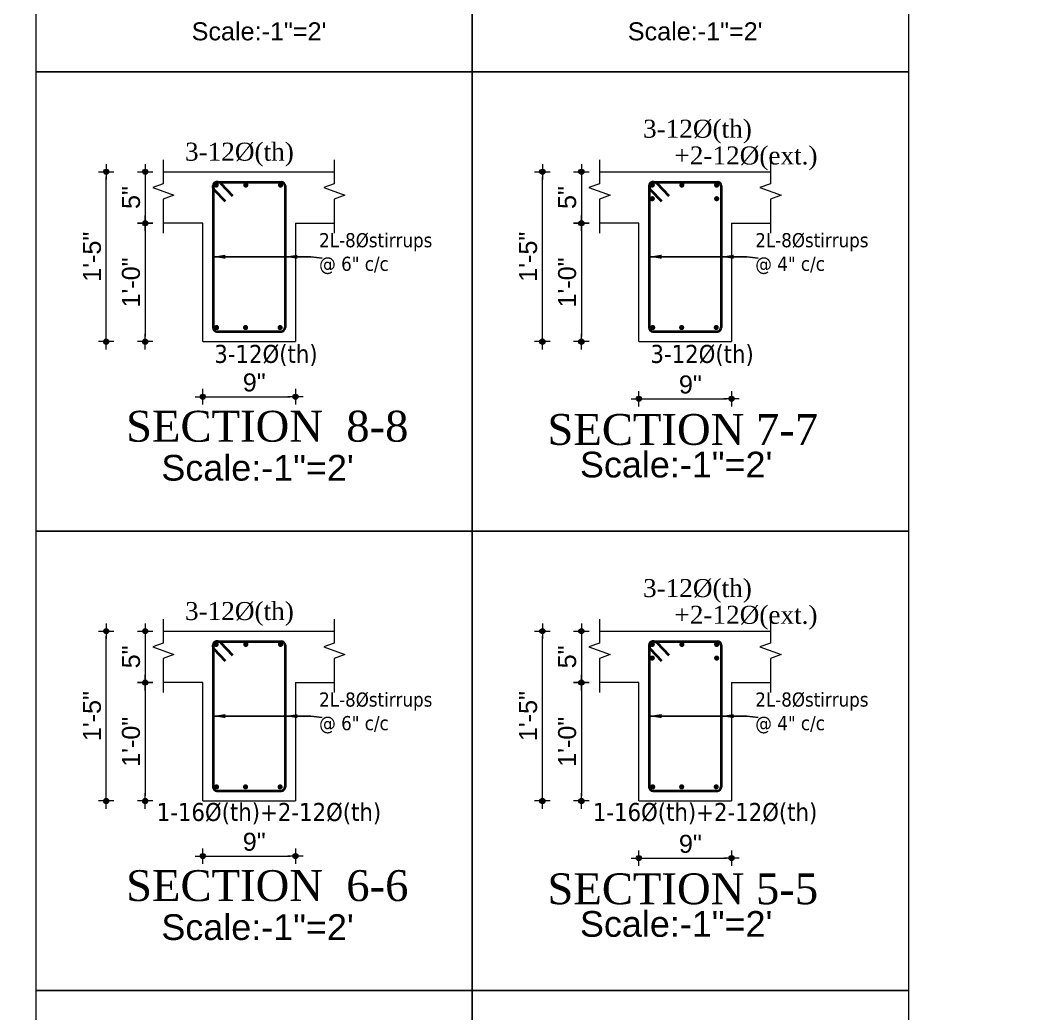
# Model space of a CAD drawing. Header units: inches. Extents: x 130993 to 274375, y -5108 to 103559.
# Drawn here: x 140794.1 to 141185, y 50716.5 to 51102.6 of the extents above; entities that cross this region are included whole.
import ezdxf

# ---------------------------------------------------------------- set-up
doc = ezdxf.new("R2010")
doc.units = ezdxf.units.IN
doc.header["$MEASUREMENT"] = 0
doc.header["$PDMODE"] = 2
doc.header["$PDSIZE"] = -3
for name, color, linetype, lineweight in [('DIM', 5, 'Continuous', 9), ('DIMENSION', 142, 'Continuous', 20), ('HATCH', 9, 'Continuous', 9), ('REN', 7, 'Continuous', 35), ('ROD', 10, 'Continuous', 13), ('TEXT', 181, 'Continuous', 13), ('TRENCH', 7, 'Continuous', 20)]:
    doc.layers.add(name, color=color, linetype=linetype, lineweight=lineweight)
doc.styles.add('DIM', font='dutch.ttf')
doc.styles.add('ramon', font='arial.ttf', dxfattribs={"height": 7})
doc.styles.add('romans', font='romans.shx')
doc.styles.get("Standard").update_dxf_attribs({"font": 'txt.shx', "height": 6})
doc.styles.add('TAHOMA', font='tahoma.ttf', dxfattribs={"height": 9})
doc.dimstyles.new('1-4', dxfattribs={"dimscale": 0, "dimtxt": 8, "dimasz": 4, "dimexe": 3, "dimexo": 3, "dimgap": 2, "dimtad": 1, "dimdec": 0, "dimlfac": 0.5, "dimzin": 3, "dimdsep": 46, "dimlunit": 4, "dimtxsty": 'TAHOMA', "dimblk1": 'ARCHTICK', "dimblk2": 'ARCHTICK', "dimsah": 1, "dimcen": 0, "dimdle": 2, "dimclrd": 6, "dimclre": 6, "dimclrt": 7, "dimadec": 0, "dimazin": 0, "dimtfac": 0.333333, "dimtdec": 0, "dimtmove": 1, "dimatfit": 2, "dimfxl": 1, "dimtolj": 1, "dimtzin": 0, "dimlwd": -1, "dimlwe": -1, "dimarcsym": 0})
doc.dimstyles.new('ARROW1', dxfattribs={"dimscale": 96, "dimtxt": 15, "dimasz": 0.05, "dimexe": 0.078125, "dimexo": 0.09375, "dimgap": 0.03125, "dimtad": 1, "dimdec": 0, "dimzin": 3, "dimdsep": 46, "dimlunit": 4, "dimtxsty": 'TAHOMA', "dimcen": 0.09375, "dimclrt": 7, "dimadec": 0, "dimazin": 0, "dimtfac": 1, "dimtdec": 0, "dimtmove": 0, "dimatfit": 3, "dimfxl": 1, "dimfrac": 2, "dimtolj": 1, "dimtzin": 0, "dimarcsym": 0})
doc.dimstyles.new('s2', dxfattribs={"dimtxt": 6, "dimasz": 2, "dimexe": 6, "dimexo": 18, "dimgap": 1.9375, "dimtad": 1, "dimdec": 0, "dimlfac": 0.25, "dimzin": 3, "dimdsep": 46, "dimlunit": 4, "dimtxsty": 'ramon', "dimblk": 'dot 2', "dimcen": 0.09375, "dimse1": 1, "dimse2": 1, "dimclrd": 1, "dimclre": 1, "dimclrt": 256, "dimadec": 0, "dimazin": 0, "dimtfac": 0.75, "dimtdec": 0, "dimtix": 1, "dimtmove": 1, "dimatfit": 3, "dimldrblk": 'DOT', "dimfxl": 1, "dimtolj": 1, "dimtzin": 0, "dimlwd": 9, "dimlwe": 9, "dimarcsym": 0})

# ---------------------------------------------------------------- blocks, each defined once
blk = doc.blocks.new('dot1')
at = {"layer": 'HATCH'}
h = blk.add_hatch(color=256, dxfattribs=at)
edge = h.paths.add_edge_path()
edge.add_arc((0, 0), 1, 0, 360)
for p, q in [((3, 0), (-3, 0)), ((0, 3), (0, -3))]:
    blk.add_line(p, q, dxfattribs=at)
blk.add_circle((0, 0), 1, dxfattribs=at)
blk = doc.blocks.new('dot 2')
at = {"layer": 'HATCH', "xscale": 0.5, "yscale": 0.5, "zscale": 0.5}
blk.add_blockref('dot1', (0, 0), dxfattribs=at)
blk = doc.blocks.new('*D1470')
at = {"layer": 'Defpoints', "color": 0, "ltscale": 50}
for p in [(141034.63, 50796), (141070.63, 50796), (141070.63, 50776.99)]:
    blk.add_point(p, dxfattribs=at)
at = {"layer": 'DIMENSION', "color": 1, "lineweight": 9, "ltscale": 50}
blk.add_line((141036.63, 50776.99), (141068.63, 50776.99), dxfattribs=at)
at = {"layer": 'DIMENSION', "color": 1, "lineweight": 9, "ltscale": 50, "xscale": 2, "yscale": 2, "zscale": 2, "rotation": 180}
blk.add_blockref('dot 2', (141034.63, 50776.99), dxfattribs=at)
at = {"layer": 'DIMENSION', "color": 1, "lineweight": 9, "ltscale": 50, "xscale": 2, "yscale": 2, "zscale": 2}
blk.add_blockref('dot 2', (141070.63, 50776.99), dxfattribs=at)
at = {"layer": 'DIMENSION', "ltscale": 50, "insert": (141054.63, 50782.51), "char_height": 7, "attachment_point": 5, "style": 'ramon'}
blk.add_mtext('\\A1;9"', dxfattribs=at)
blk = doc.blocks.new('_Dot')
at = {"color": 0, "linetype": 'ByBlock', "lineweight": -2}
blk.add_line((-0.5, 0), (-1, 0), dxfattribs=at)
at = {"color": 0, "linetype": 'ByBlock', "const_width": 0.5}
blk.add_lwpolyline([(-0.25, 0, 1), (0.25, 0, 1)], format="xyb", close=True, dxfattribs=at)
blk = doc.blocks.new('*D1471')
at = {"layer": 'Defpoints', "color": 0, "ltscale": 50}
for p in [(141020.56, 50845.2), (141012.27, 50799.2), (141034.63, 50799.2)]:
    blk.add_point(p, dxfattribs=at)
at = {"layer": 'DIMENSION', "color": 1, "lineweight": 9, "ltscale": 50}
blk.add_line((141012.27, 50843.2), (141012.27, 50801.2), dxfattribs=at)
at = {"layer": 'DIMENSION', "color": 1, "lineweight": 9, "ltscale": 50, "xscale": 2, "yscale": 2, "zscale": 2}
for p, rotation in [((141012.27, 50845.2), 90), ((141012.27, 50799.2), 270)]:
    blk.add_blockref('dot 2', p, dxfattribs=dict(at, rotation=rotation))
at = {"layer": 'DIMENSION', "ltscale": 50, "insert": (141006.76, 50822.2), "char_height": 7, "attachment_point": 5, "rotation": 90, "style": 'ramon'}
blk.add_mtext('\\A1;1\'-0"', dxfattribs=at)
blk = doc.blocks.new('*D1472')
at = {"layer": 'Defpoints', "color": 0, "ltscale": 50}
for p in [(141020.56, 50865.2), (141012.27, 50845.2), (141020.56, 50845.2)]:
    blk.add_point(p, dxfattribs=at)
at = {"layer": 'DIMENSION', "color": 1, "lineweight": 9, "ltscale": 50}
blk.add_line((141012.27, 50863.2), (141012.27, 50847.2), dxfattribs=at)
at = {"layer": 'DIMENSION', "color": 1, "lineweight": 9, "ltscale": 50, "xscale": 2, "yscale": 2, "zscale": 2}
for p, rotation in [((141012.27, 50865.2), 90), ((141012.27, 50845.2), 270)]:
    blk.add_blockref('dot 2', p, dxfattribs=dict(at, rotation=rotation))
at = {"layer": 'DIMENSION', "ltscale": 50, "insert": (141006.77, 50855.2), "char_height": 7, "attachment_point": 5, "rotation": 90, "style": 'ramon'}
blk.add_mtext('\\A1;5"', dxfattribs=at)
blk = doc.blocks.new('*D1473')
at = {"layer": 'Defpoints', "color": 0, "ltscale": 50}
for p in [(140997.11, 50865.2), (141034.63, 50865.2), (141034.63, 50799.2)]:
    blk.add_point(p, dxfattribs=at)
at = {"layer": 'DIMENSION', "color": 1, "lineweight": 9, "ltscale": 50}
blk.add_line((140997.11, 50801.2), (140997.11, 50863.2), dxfattribs=at)
at = {"layer": 'DIMENSION', "color": 1, "lineweight": 9, "ltscale": 50, "xscale": 2, "yscale": 2, "zscale": 2}
for p, rotation in [((140997.11, 50865.2), 90), ((140997.11, 50799.2), 270)]:
    blk.add_blockref('dot 2', p, dxfattribs=dict(at, rotation=rotation))
at = {"layer": 'DIMENSION', "ltscale": 50, "insert": (140991.59, 50832.2), "char_height": 7, "attachment_point": 5, "rotation": 90, "style": 'ramon'}
blk.add_mtext('\\A1;1\'-5"', dxfattribs=at)
blk = doc.blocks.new('*D1474')
at = {"layer": 'Defpoints', "color": 0, "ltscale": 50}
for p in [(140865.13, 50796.81), (140901.13, 50796.81), (140901.13, 50777.8)]:
    blk.add_point(p, dxfattribs=at)
at = {"layer": 'DIMENSION', "color": 1, "lineweight": 9, "ltscale": 50}
blk.add_line((140867.13, 50777.8), (140899.13, 50777.8), dxfattribs=at)
at = {"layer": 'DIMENSION', "color": 1, "lineweight": 9, "ltscale": 50, "xscale": 2, "yscale": 2, "zscale": 2, "rotation": 180}
blk.add_blockref('dot 2', (140865.13, 50777.8), dxfattribs=at)
at = {"layer": 'DIMENSION', "color": 1, "lineweight": 9, "ltscale": 50, "xscale": 2, "yscale": 2, "zscale": 2}
blk.add_blockref('dot 2', (140901.13, 50777.8), dxfattribs=at)
at = {"layer": 'DIMENSION', "ltscale": 50, "insert": (140885.13, 50783.31), "char_height": 7, "attachment_point": 5, "style": 'ramon'}
blk.add_mtext('\\A1;9"', dxfattribs=at)
blk = doc.blocks.new('*D1475')
at = {"layer": 'Defpoints', "color": 0, "ltscale": 50}
for p in [(140851.06, 50845.2), (140842.77, 50799.2), (140865.13, 50799.2)]:
    blk.add_point(p, dxfattribs=at)
at = {"layer": 'DIMENSION', "color": 1, "lineweight": 9, "ltscale": 50}
blk.add_line((140842.77, 50843.2), (140842.77, 50801.2), dxfattribs=at)
at = {"layer": 'DIMENSION', "color": 1, "lineweight": 9, "ltscale": 50, "xscale": 2, "yscale": 2, "zscale": 2}
for p, rotation in [((140842.77, 50845.2), 90), ((140842.77, 50799.2), 270)]:
    blk.add_blockref('dot 2', p, dxfattribs=dict(at, rotation=rotation))
at = {"layer": 'DIMENSION', "ltscale": 50, "insert": (140837.26, 50822.2), "char_height": 7, "attachment_point": 5, "rotation": 90, "style": 'ramon'}
blk.add_mtext('\\A1;1\'-0"', dxfattribs=at)
blk = doc.blocks.new('*D1476')
at = {"layer": 'Defpoints', "color": 0, "ltscale": 50}
for p in [(140851.06, 50865.2), (140842.77, 50845.2), (140851.06, 50845.2)]:
    blk.add_point(p, dxfattribs=at)
at = {"layer": 'DIMENSION', "color": 1, "lineweight": 9, "ltscale": 50}
blk.add_line((140842.77, 50863.2), (140842.77, 50847.2), dxfattribs=at)
at = {"layer": 'DIMENSION', "color": 1, "lineweight": 9, "ltscale": 50, "xscale": 2, "yscale": 2, "zscale": 2}
for p, rotation in [((140842.77, 50865.2), 90), ((140842.77, 50845.2), 270)]:
    blk.add_blockref('dot 2', p, dxfattribs=dict(at, rotation=rotation))
at = {"layer": 'DIMENSION', "ltscale": 50, "insert": (140837.27, 50855.2), "char_height": 7, "attachment_point": 5, "rotation": 90, "style": 'ramon'}
blk.add_mtext('\\A1;5"', dxfattribs=at)
blk = doc.blocks.new('*D1477')
at = {"layer": 'Defpoints', "color": 0, "ltscale": 50}
for p in [(140827.61, 50865.2), (140865.13, 50865.2), (140865.13, 50799.2)]:
    blk.add_point(p, dxfattribs=at)
at = {"layer": 'DIMENSION', "color": 1, "lineweight": 9, "ltscale": 50}
blk.add_line((140827.61, 50801.2), (140827.61, 50863.2), dxfattribs=at)
at = {"layer": 'DIMENSION', "color": 1, "lineweight": 9, "ltscale": 50, "xscale": 2, "yscale": 2, "zscale": 2}
for p, rotation in [((140827.61, 50865.2), 90), ((140827.61, 50799.2), 270)]:
    blk.add_blockref('dot 2', p, dxfattribs=dict(at, rotation=rotation))
at = {"layer": 'DIMENSION', "ltscale": 50, "insert": (140822.09, 50832.2), "char_height": 7, "attachment_point": 5, "rotation": 90, "style": 'ramon'}
blk.add_mtext('\\A1;1\'-5"', dxfattribs=at)
blk = doc.blocks.new('*D1482')
at = {"layer": 'Defpoints', "color": 0, "ltscale": 50}
for p in [(141034.63, 50974.5), (141070.63, 50974.5), (141070.63, 50955.49)]:
    blk.add_point(p, dxfattribs=at)
at = {"layer": 'DIMENSION', "color": 1, "lineweight": 9, "ltscale": 50}
blk.add_line((141036.63, 50955.49), (141068.63, 50955.49), dxfattribs=at)
at = {"layer": 'DIMENSION', "color": 1, "lineweight": 9, "ltscale": 50, "xscale": 2, "yscale": 2, "zscale": 2, "rotation": 180}
blk.add_blockref('dot 2', (141034.63, 50955.49), dxfattribs=at)
at = {"layer": 'DIMENSION', "color": 1, "lineweight": 9, "ltscale": 50, "xscale": 2, "yscale": 2, "zscale": 2}
blk.add_blockref('dot 2', (141070.63, 50955.49), dxfattribs=at)
at = {"layer": 'DIMENSION', "ltscale": 50, "insert": (141054.63, 50961.01), "char_height": 7, "attachment_point": 5, "style": 'ramon'}
blk.add_mtext('\\A1;9"', dxfattribs=at)
blk = doc.blocks.new('*D1483')
at = {"layer": 'Defpoints', "color": 0, "ltscale": 50}
for p in [(141020.56, 51023.7), (141012.27, 50977.7), (141034.63, 50977.7)]:
    blk.add_point(p, dxfattribs=at)
at = {"layer": 'DIMENSION', "color": 1, "lineweight": 9, "ltscale": 50}
blk.add_line((141012.27, 51021.7), (141012.27, 50979.7), dxfattribs=at)
at = {"layer": 'DIMENSION', "color": 1, "lineweight": 9, "ltscale": 50, "xscale": 2, "yscale": 2, "zscale": 2}
for p, rotation in [((141012.27, 51023.7), 90), ((141012.27, 50977.7), 270)]:
    blk.add_blockref('dot 2', p, dxfattribs=dict(at, rotation=rotation))
at = {"layer": 'DIMENSION', "ltscale": 50, "insert": (141006.76, 51000.7), "char_height": 7, "attachment_point": 5, "rotation": 90, "style": 'ramon'}
blk.add_mtext('\\A1;1\'-0"', dxfattribs=at)
blk = doc.blocks.new('*D1484')
at = {"layer": 'Defpoints', "color": 0, "ltscale": 50}
for p in [(141020.56, 51043.7), (141012.27, 51023.7), (141020.56, 51023.7)]:
    blk.add_point(p, dxfattribs=at)
at = {"layer": 'DIMENSION', "color": 1, "lineweight": 9, "ltscale": 50}
blk.add_line((141012.27, 51041.7), (141012.27, 51025.7), dxfattribs=at)
at = {"layer": 'DIMENSION', "color": 1, "lineweight": 9, "ltscale": 50, "xscale": 2, "yscale": 2, "zscale": 2}
for p, rotation in [((141012.27, 51043.7), 90), ((141012.27, 51023.7), 270)]:
    blk.add_blockref('dot 2', p, dxfattribs=dict(at, rotation=rotation))
at = {"layer": 'DIMENSION', "ltscale": 50, "insert": (141006.77, 51033.7), "char_height": 7, "attachment_point": 5, "rotation": 90, "style": 'ramon'}
blk.add_mtext('\\A1;5"', dxfattribs=at)
blk = doc.blocks.new('*D1485')
at = {"layer": 'Defpoints', "color": 0, "ltscale": 50}
for p in [(140997.11, 51043.7), (141034.63, 51043.7), (141034.63, 50977.7)]:
    blk.add_point(p, dxfattribs=at)
at = {"layer": 'DIMENSION', "color": 1, "lineweight": 9, "ltscale": 50}
blk.add_line((140997.11, 50979.7), (140997.11, 51041.7), dxfattribs=at)
at = {"layer": 'DIMENSION', "color": 1, "lineweight": 9, "ltscale": 50, "xscale": 2, "yscale": 2, "zscale": 2}
for p, rotation in [((140997.11, 51043.7), 90), ((140997.11, 50977.7), 270)]:
    blk.add_blockref('dot 2', p, dxfattribs=dict(at, rotation=rotation))
at = {"layer": 'DIMENSION', "ltscale": 50, "insert": (140991.59, 51010.7), "char_height": 7, "attachment_point": 5, "rotation": 90, "style": 'ramon'}
blk.add_mtext('\\A1;1\'-5"', dxfattribs=at)
blk = doc.blocks.new('*D1486')
at = {"layer": 'Defpoints', "color": 0, "ltscale": 50}
for p in [(140865.13, 50975.31), (140901.13, 50975.31), (140901.13, 50956.3)]:
    blk.add_point(p, dxfattribs=at)
at = {"layer": 'DIMENSION', "color": 1, "lineweight": 9, "ltscale": 50}
blk.add_line((140867.13, 50956.3), (140899.13, 50956.3), dxfattribs=at)
at = {"layer": 'DIMENSION', "color": 1, "lineweight": 9, "ltscale": 50, "xscale": 2, "yscale": 2, "zscale": 2, "rotation": 180}
blk.add_blockref('dot 2', (140865.13, 50956.3), dxfattribs=at)
at = {"layer": 'DIMENSION', "color": 1, "lineweight": 9, "ltscale": 50, "xscale": 2, "yscale": 2, "zscale": 2}
blk.add_blockref('dot 2', (140901.13, 50956.3), dxfattribs=at)
at = {"layer": 'DIMENSION', "ltscale": 50, "insert": (140885.13, 50961.81), "char_height": 7, "attachment_point": 5, "style": 'ramon'}
blk.add_mtext('\\A1;9"', dxfattribs=at)
blk = doc.blocks.new('*D1487')
at = {"layer": 'Defpoints', "color": 0, "ltscale": 50}
for p in [(140851.06, 51023.7), (140842.77, 50977.7), (140865.13, 50977.7)]:
    blk.add_point(p, dxfattribs=at)
at = {"layer": 'DIMENSION', "color": 1, "lineweight": 9, "ltscale": 50}
blk.add_line((140842.77, 51021.7), (140842.77, 50979.7), dxfattribs=at)
at = {"layer": 'DIMENSION', "color": 1, "lineweight": 9, "ltscale": 50, "xscale": 2, "yscale": 2, "zscale": 2}
for p, rotation in [((140842.77, 51023.7), 90), ((140842.77, 50977.7), 270)]:
    blk.add_blockref('dot 2', p, dxfattribs=dict(at, rotation=rotation))
at = {"layer": 'DIMENSION', "ltscale": 50, "insert": (140837.26, 51000.7), "char_height": 7, "attachment_point": 5, "rotation": 90, "style": 'ramon'}
blk.add_mtext('\\A1;1\'-0"', dxfattribs=at)
blk = doc.blocks.new('*D1488')
at = {"layer": 'Defpoints', "color": 0, "ltscale": 50}
for p in [(140851.06, 51043.7), (140842.77, 51023.7), (140851.06, 51023.7)]:
    blk.add_point(p, dxfattribs=at)
at = {"layer": 'DIMENSION', "color": 1, "lineweight": 9, "ltscale": 50}
blk.add_line((140842.77, 51041.7), (140842.77, 51025.7), dxfattribs=at)
at = {"layer": 'DIMENSION', "color": 1, "lineweight": 9, "ltscale": 50, "xscale": 2, "yscale": 2, "zscale": 2}
for p, rotation in [((140842.77, 51043.7), 90), ((140842.77, 51023.7), 270)]:
    blk.add_blockref('dot 2', p, dxfattribs=dict(at, rotation=rotation))
at = {"layer": 'DIMENSION', "ltscale": 50, "insert": (140837.27, 51033.7), "char_height": 7, "attachment_point": 5, "rotation": 90, "style": 'ramon'}
blk.add_mtext('\\A1;5"', dxfattribs=at)
blk = doc.blocks.new('*D1489')
at = {"layer": 'Defpoints', "color": 0, "ltscale": 50}
for p in [(140827.61, 51043.7), (140865.13, 51043.7), (140865.13, 50977.7)]:
    blk.add_point(p, dxfattribs=at)
at = {"layer": 'DIMENSION', "color": 1, "lineweight": 9, "ltscale": 50}
blk.add_line((140827.61, 50979.7), (140827.61, 51041.7), dxfattribs=at)
at = {"layer": 'DIMENSION', "color": 1, "lineweight": 9, "ltscale": 50, "xscale": 2, "yscale": 2, "zscale": 2}
for p, rotation in [((140827.61, 51043.7), 90), ((140827.61, 50977.7), 270)]:
    blk.add_blockref('dot 2', p, dxfattribs=dict(at, rotation=rotation))
at = {"layer": 'DIMENSION', "ltscale": 50, "insert": (140822.09, 51010.7), "char_height": 7, "attachment_point": 5, "rotation": 90, "style": 'ramon'}
blk.add_mtext('\\A1;1\'-5"', dxfattribs=at)
blk = doc.blocks.new('_ArchTick')
at = {"color": 0, "linetype": 'ByBlock', "const_width": 0.15}
blk.add_lwpolyline([(-0.5, -0.5), (0.5, 0.5)], dxfattribs=at)
blk = doc.blocks.new('*D2881')
at = {"layer": 'Defpoints', "color": 0, "ltscale": 50}
for p in [(136306.35, 50828.37), (136294.78, 50750.37), (136306.35, 50750.37)]:
    blk.add_point(p, dxfattribs=at)
at = {"layer": 'Defpoints', "color": 0}
for p in [(146842.44, 49743.66), (146860.44, 49743.66), (146860.44, 49727.55)]:
    blk.add_point(p, dxfattribs=at)
at = {"layer": 'DIM', "color": 6}
for p, q in [((146842.44, 49740.66), (146842.44, 49724.55)), ((146860.44, 49740.66), (146860.44, 49724.55)), ((146840.44, 49727.55), (146862.44, 49727.55))]:
    blk.add_line(p, q, dxfattribs=at)
at = {"layer": 'DIMENSION', "color": 1, "lineweight": 9, "ltscale": 50}
blk.add_line((136294.78, 50826.37), (136294.78, 50752.37), dxfattribs=at)
at = {"layer": 'DIM', "color": 6, "xscale": 4, "yscale": 4, "zscale": 4, "rotation": 180}
blk.add_blockref('_ArchTick', (146842.44, 49727.55), dxfattribs=at)
at = {"layer": 'DIM', "color": 6, "xscale": 4, "yscale": 4, "zscale": 4}
blk.add_blockref('_ArchTick', (146860.44, 49727.55), dxfattribs=at)
at = {"layer": 'DIMENSION', "color": 1, "lineweight": 9, "ltscale": 50, "xscale": 2, "yscale": 2, "zscale": 2}
for p, rotation in [((136294.78, 50828.37), 90), ((136294.78, 50750.37), 270)]:
    blk.add_blockref('dot 2', p, dxfattribs=dict(at, rotation=rotation))
at = {"layer": 'DIM', "color": 7, "insert": (146852.44, 49734.22), "char_height": 9, "attachment_point": 5, "style": 'TAHOMA'}
blk.add_mtext('\\A1;9"', dxfattribs=at)
at = {"layer": 'DIMENSION', "ltscale": 50, "insert": (136289.27, 50789.37), "char_height": 7, "attachment_point": 5, "rotation": 90, "style": 'ramon'}
blk.add_mtext('\\A1;1\'-8"', dxfattribs=at)
blk = doc.blocks.new('*D2882')
at = {"layer": 'Defpoints', "color": 0, "ltscale": 50}
for p in [(136306.35, 50842.25), (136306.35, 50823.77), (136378.35, 50823.77)]:
    blk.add_point(p, dxfattribs=at)
at = {"layer": 'Defpoints', "color": 0}
for p in [(146892.3, 49957.66), (146905.44, 49957.66), (146905.44, 49923.66)]:
    blk.add_point(p, dxfattribs=at)
at = {"layer": 'DIM', "color": 6}
for p, q in [((146892.3, 49921.66), (146892.3, 49959.66)), ((146902.44, 49957.66), (146889.3, 49957.66)), ((146902.44, 49923.66), (146889.3, 49923.66))]:
    blk.add_line(p, q, dxfattribs=at)
at = {"layer": 'DIMENSION', "color": 1, "lineweight": 9, "ltscale": 50}
blk.add_line((136376.35, 50842.25), (136308.35, 50842.25), dxfattribs=at)
at = {"layer": 'DIM', "color": 6, "xscale": 4, "yscale": 4, "zscale": 4}
for p, rotation in [((146892.3, 49957.66), 90), ((146892.3, 49923.66), 270)]:
    blk.add_blockref('_ArchTick', p, dxfattribs=dict(at, rotation=rotation))
at = {"layer": 'DIMENSION', "color": 1, "lineweight": 9, "ltscale": 50, "xscale": 2, "yscale": 2, "zscale": 2, "rotation": 180}
blk.add_blockref('dot 2', (136306.35, 50842.25), dxfattribs=at)
at = {"layer": 'DIMENSION', "color": 1, "lineweight": 9, "ltscale": 50, "xscale": 2, "yscale": 2, "zscale": 2}
blk.add_blockref('dot 2', (136378.35, 50842.25), dxfattribs=at)
at = {"layer": 'DIM', "color": 7, "insert": (146885.69, 49940.66), "char_height": 9, "attachment_point": 5, "rotation": 90, "style": 'TAHOMA'}
blk.add_mtext('\\A1;1\'-5"', dxfattribs=at)
at = {"layer": 'DIMENSION', "ltscale": 50, "insert": (136342.35, 50847.77), "char_height": 7, "attachment_point": 5, "style": 'ramon'}
blk.add_mtext('\\A1;1\'-6"', dxfattribs=at)

msp = doc.modelspace()

# ---------------------------------------------------------------- linework, layer by layer
at = {"layer": 'DIMENSION', "color": 0, "lineweight": 9}
for points in [[(140969.88, 51082.58), (140800.38, 51082.58), (140800.38, 51199.08), (140969.88, 51199.08)], [(141139.38, 51082.58), (140969.88, 51082.58), (140969.88, 51199.08), (141139.38, 51199.08)], [(140969.88, 50904.08), (140800.38, 50904.08), (140800.38, 51082.58), (140969.88, 51082.58)], [(141139.38, 50904.08), (140969.88, 50904.08), (140969.88, 51082.58), (141139.38, 51082.58)], [(140969.88, 50725.58), (140800.38, 50725.58), (140800.38, 50904.08), (140969.88, 50904.08)], [(141139.38, 50725.58), (140969.88, 50725.58), (140969.88, 50904.08), (141139.38, 50904.08)], [(140969.88, 50547.08), (140800.38, 50547.08), (140800.38, 50725.58), (140969.88, 50725.58)], [(141139.38, 50547.08), (140969.88, 50547.08), (140969.88, 50725.58), (141139.38, 50725.58)]]:
    msp.add_lwpolyline(points, close=True, dxfattribs=at)
at = {"layer": 'HATCH', "linetype": 'Continuous'}
for points in [[(140849.79, 51048.31), (140849.79, 51039.09), (140845.67, 51037.59), (140853.91, 51034.59), (140849.79, 51033.09), (140849.79, 51019.92)], [(140916.26, 51048.31), (140916.26, 51039.09), (140912.14, 51037.59), (140920.38, 51034.59), (140916.26, 51033.09), (140916.26, 51019.92)], [(141019.29, 51048.31), (141019.29, 51039.09), (141015.17, 51037.59), (141023.41, 51034.59), (141019.29, 51033.09), (141019.29, 51019.92)], [(141085.76, 51048.31), (141085.76, 51039.09), (141081.64, 51037.59), (141089.88, 51034.59), (141085.76, 51033.09), (141085.76, 51019.92)], [(140849.79, 50869.81), (140849.79, 50860.59), (140845.67, 50859.09), (140853.91, 50856.09), (140849.79, 50854.59), (140849.79, 50841.42)], [(140916.26, 50869.81), (140916.26, 50860.59), (140912.14, 50859.09), (140920.38, 50856.09), (140916.26, 50854.59), (140916.26, 50841.42)], [(141019.29, 50869.81), (141019.29, 50860.59), (141015.17, 50859.09), (141023.41, 50856.09), (141019.29, 50854.59), (141019.29, 50841.42)], [(141085.76, 50869.81), (141085.76, 50860.59), (141081.64, 50859.09), (141089.88, 50856.09), (141085.76, 50854.59), (141085.76, 50841.42)]]:
    msp.add_lwpolyline(points, dxfattribs=at)
at = {"layer": 'REN'}
for p, q in [((140869.13, 51038.2), (140869.13, 50983.2)), ((140870.63, 51039.7), (140895.63, 51039.7)), ((140897.13, 51038.2), (140897.13, 50983.2)), ((141038.63, 51038.2), (141038.63, 50983.2)), ((141040.13, 51039.7), (141065.13, 51039.7)), ((141066.63, 51038.2), (141066.63, 50983.2)), ((140870.63, 50981.7), (140895.63, 50981.7)), ((141040.13, 50981.7), (141065.13, 50981.7)), ((140869.13, 50859.7), (140869.13, 50804.7)), ((140870.63, 50861.2), (140895.63, 50861.2)), ((140897.13, 50859.7), (140897.13, 50804.7)), ((141038.63, 50859.7), (141038.63, 50804.7)), ((141040.13, 50861.2), (141065.13, 50861.2)), ((141066.63, 50859.7), (141066.63, 50804.7)), ((140870.63, 50803.2), (140895.63, 50803.2)), ((141040.13, 50803.2), (141065.13, 50803.2))]:
    msp.add_line(p, q, dxfattribs=at)
for points in [[(140876.88, 51034.22), (140872.17, 51039.18, 1), (140869.59, 51036.73), (140873.88, 51032.23)], [(141046.38, 51034.22), (141041.67, 51039.18, 1), (141039.09, 51036.73), (141043.38, 51032.23)], [(140876.88, 50855.72), (140872.17, 50860.68, 1), (140869.59, 50858.23), (140873.88, 50853.73)], [(141046.38, 50855.72), (141041.67, 50860.68, 1), (141039.09, 50858.23), (141043.38, 50853.73)]]:
    msp.add_lwpolyline(points, format="xyb", dxfattribs=at)
at = {"layer": 'REN', "const_width": 1}
for points in [[(140870.83, 51038.54, -1), (140869.83, 51038.54, -1)], [(140881.35, 51038.54, 1), (140882.35, 51038.54, 1)], [(140894.85, 51038.54, 1), (140895.85, 51038.54, 1)], [(141040.33, 51038.54, -1), (141039.33, 51038.54, -1)], [(141050.85, 51038.54, 1), (141051.85, 51038.54, 1)], [(141064.35, 51038.54, 1), (141065.35, 51038.54, 1)], [(141040.33, 51033.24, -1), (141039.33, 51033.24, -1)], [(141064.35, 51033.24, 1), (141065.35, 51033.24, 1)], [(140870.99, 50983.18, -1), (140869.99, 50983.18, -1)], [(140881.25, 50983.18, 1), (140882.25, 50983.18, 1)], [(140894.69, 50983.18, 1), (140895.69, 50983.18, 1)], [(141040.49, 50983.18, -1), (141039.49, 50983.18, -1)], [(141050.75, 50983.18, 1), (141051.75, 50983.18, 1)], [(141064.19, 50983.18, 1), (141065.19, 50983.18, 1)], [(140870.83, 50860.04, -1), (140869.83, 50860.04, -1)], [(140881.35, 50860.04, 1), (140882.35, 50860.04, 1)], [(140894.85, 50860.04, 1), (140895.85, 50860.04, 1)], [(141040.33, 50860.04, -1), (141039.33, 50860.04, -1)], [(141050.85, 50860.04, 1), (141051.85, 50860.04, 1)], [(141064.35, 50860.04, 1), (141065.35, 50860.04, 1)], [(141040.33, 50854.74, -1), (141039.33, 50854.74, -1)], [(141064.35, 50854.74, 1), (141065.35, 50854.74, 1)], [(140870.99, 50804.68, -1), (140869.99, 50804.68, -1)], [(140881.25, 50804.68, 1), (140882.25, 50804.68, 1)], [(140894.69, 50804.68, 1), (140895.69, 50804.68, 1)], [(141040.49, 50804.68, -1), (141039.49, 50804.68, -1)], [(141050.75, 50804.68, 1), (141051.75, 50804.68, 1)], [(141064.19, 50804.68, 1), (141065.19, 50804.68, 1)]]:
    msp.add_lwpolyline(points, format="xyb", close=True, dxfattribs=at)
at = {"layer": 'REN'}
for centre, start, end in [((140870.63, 51038.2), 90, 180), ((140895.63, 51038.2), 0, 90), ((141040.13, 51038.2), 90, 180), ((141065.13, 51038.2), 0, 90), ((140870.63, 50983.2), 180, 270), ((140895.63, 50983.2), 270, 0), ((141040.13, 50983.2), 180, 270), ((141065.13, 50983.2), 270, 0), ((140870.63, 50859.7), 90, 180), ((140895.63, 50859.7), 0, 90), ((141040.13, 50859.7), 90, 180), ((141065.13, 50859.7), 0, 90), ((140870.63, 50804.7), 180, 270), ((140895.63, 50804.7), 270, 0), ((141040.13, 50804.7), 180, 270), ((141065.13, 50804.7), 270, 0)]:
    msp.add_arc(centre, 1.5, start, end, dxfattribs=at)
at = {"layer": 'TRENCH', "lineweight": 15}
for p, q in [((140850.01, 51043.7), (140916.26, 51043.7)), ((141019.51, 51043.7), (141085.76, 51043.7)), ((140865.13, 51023.7), (140850.01, 51023.7)), ((140865.13, 50977.7), (140865.13, 51023.7)), ((140901.13, 51023.7), (140901.13, 50977.7)), ((140901.13, 51023.7), (140916.26, 51023.7)), ((141034.63, 51023.7), (141019.51, 51023.7)), ((141034.63, 50977.7), (141034.63, 51023.7)), ((141070.63, 51023.7), (141070.63, 50977.7)), ((141070.63, 51023.7), (141085.76, 51023.7)), ((140865.13, 50977.7), (140901.13, 50977.7)), ((141034.63, 50977.7), (141070.63, 50977.7)), ((140850.01, 50865.2), (140916.26, 50865.2)), ((141019.51, 50865.2), (141085.76, 50865.2)), ((140865.13, 50845.2), (140850.01, 50845.2)), ((140865.13, 50799.2), (140865.13, 50845.2)), ((140901.13, 50845.2), (140901.13, 50799.2)), ((140901.13, 50845.2), (140916.26, 50845.2)), ((141034.63, 50845.2), (141019.51, 50845.2)), ((141034.63, 50799.2), (141034.63, 50845.2)), ((141070.63, 50845.2), (141070.63, 50799.2)), ((141070.63, 50845.2), (141085.76, 50845.2)), ((140865.13, 50799.2), (140901.13, 50799.2)), ((141034.63, 50799.2), (141070.63, 50799.2))]:
    msp.add_line(p, q, dxfattribs=at)

# ---------------------------------------------------------------- texts
at = {"width": 69.62, "attachment_point": 1}
for insert, char_height in [((140860.81, 51101.79), 7), ((141030.31, 51101.79), 7), ((140849.03, 50933.69), 10), ((141011.72, 50934.93), 10), ((141011.72, 50756.43), 10), ((140849.03, 50755.19), 10)]:
    msp.add_mtext('{\\fArial|b0|i0|c0|p34;Scale:-1"=2\'}', dxfattribs=dict(at, insert=insert, char_height=char_height))
at = {"layer": 'ROD', "ltscale": 10, "char_height": 12, "width": 232.7849, "attachment_point": 5, "style": 'romans'}
for s, insert in [('{\\fTimes New Roman|b0|i0|c0|p18;\\C0;SECTION  8-8}', (140890.19, 50944.74)), ('{\\fTimes New Roman|b0|i0|c0|p18;\\C0;SECTION 7-7}', (141051.69, 50943.5)), ('{\\fTimes New Roman|b0|i0|c0|p18;\\C0;SECTION  6-6}', (140890.19, 50766.24)), ('{\\fTimes New Roman|b0|i0|c0|p18;\\C0;SECTION 5-5}', (141051.69, 50765))]:
    msp.add_mtext(s, dxfattribs=dict(at, insert=insert))
at = {"layer": 'TEXT', "style": 'DIM'}
for s, p in [('3-12%%C(th)', (141036.23, 51056.95)), ('3-12%%C(th)', (140858.23, 51048.02)), ('        +2-12%%C(ext.)', (141027.31, 51046.55)), ('3-12%%C(th)', (141036.23, 50878.45)), ('3-12%%C(th)', (140858.23, 50869.52)), ('        +2-12%%C(ext.)', (141027.31, 50868.05))]:
    msp.add_text(s, height=7, dxfattribs=at).set_placement(p)
at = {"layer": 'TEXT', "ltscale": 0.5, "style": 'TAHOMA'}
for s, p in [('3-12%%C(th)', (140869.61, 50969.44)), ('3-12%%C(th)', (141039.11, 50969.44)), (' 1-16%%C(th)+2-12%%C(th)', (140844.61, 50791.44)), (' 1-16%%C(th)+2-12%%C(th)', (141014.11, 50791.44))]:
    msp.add_text(s, height=7, dxfattribs=at).set_placement(p)
at = {"layer": 'TEXT', "ltscale": 0.5, "char_height": 5.5, "width": 43.1137, "attachment_point": 1, "style": 'TAHOMA'}
for s, insert in [('2L-8%%Cstirrups\\P@ 6" c/c', (140910.36, 51019.88)), ('2L-8%%Cstirrups\\P@ 4" c/c', (141079.86, 51019.88)), ('2L-8%%Cstirrups\\P@ 6" c/c', (140910.36, 50841.38)), ('2L-8%%Cstirrups\\P@ 4" c/c', (141079.86, 50841.38))]:
    msp.add_mtext(s, dxfattribs=dict(at, insert=insert))

# ---------------------------------------------------------------- dimensions: what is measured, and where the dimension line sits
at = {"layer": 'DIM'}
dim = msp.add_linear_dim(base=(146892.3, 49957.66), p1=(146905.44, 49923.66), p2=(146905.44, 49957.66), angle=90, dimstyle='1-4', override={"dimscale": 1}, dxfattribs=at)
dim.commit()
dim.dimension.update_dxf_attribs({"geometry": '*D2882', "text_midpoint": (146885.69, 49940.66)})
dim = msp.add_linear_dim(base=(146860.44, 49727.55), p1=(146842.44, 49743.66), p2=(146860.44, 49743.66), dimstyle='1-4', override={"dimscale": 1}, dxfattribs=at)
dim.commit()
dim.dimension.update_dxf_attribs({"geometry": '*D2881', "text_midpoint": (146852.44, 49727.55), "dimtype": 160})
at = {"layer": 'DIMENSION', "ltscale": 50}
for base, p1, p2, picture, middle in [((140827.60649687, 51043.69678023), (140865.134681, 50977.69678023), (140865.134681, 51043.69678023), '*D1489', (140822.09498595, 51010.69678024)), ((140842.77, 51023.7), (140851.06, 51043.7), (140851.06, 51023.7), '*D1488', (140837.27, 51033.7)), ((140997.10649687, 51043.69678023), (141034.634681, 50977.69678023), (141034.634681, 51043.69678023), '*D1485', (140991.59498595, 51010.69678024)), ((141012.27, 51023.7), (141020.56, 51043.7), (141020.56, 51023.7), '*D1484', (141006.77, 51033.7)), ((140842.76796933, 50977.69678023), (140851.05730835, 51023.69678023), (140865.134681, 50977.69678023), '*D1487', (140837.25645842, 51000.69678024)), ((141012.26796933, 50977.69678023), (141020.55730835, 51023.69678023), (141034.634681, 50977.69678023), '*D1483', (141006.75645842, 51000.69678024)), ((140827.60649687, 50865.19678023), (140865.134681, 50799.19678023), (140865.134681, 50865.19678023), '*D1477', (140822.09498595, 50832.19678024)), ((140842.77, 50845.2), (140851.06, 50865.2), (140851.06, 50845.2), '*D1476', (140837.27, 50855.2)), ((140997.10649687, 50865.19678023), (141034.634681, 50799.19678023), (141034.634681, 50865.19678023), '*D1473', (140991.59498595, 50832.19678024)), ((141012.27, 50845.2), (141020.56, 50865.2), (141020.56, 50845.2), '*D1472', (141006.77, 50855.2)), ((140842.76796933, 50799.19678023), (140851.05730835, 50845.19678023), (140865.134681, 50799.19678023), '*D1475', (140837.25645842, 50822.19678024)), ((141012.26796933, 50799.19678023), (141020.55730835, 50845.19678023), (141034.634681, 50799.19678023), '*D1471', (141006.75645842, 50822.19678024)), ((136294.77964836, 50750.36620242), (136306.35019524, 50828.36620242), (136306.35019524, 50750.36620242), '*D2881', (136289.26813745, 50789.36620242))]:
    dim = msp.add_linear_dim(base=base, p1=p1, p2=p2, angle=90, dimstyle='s2', dxfattribs=at)
    dim.commit()
    dim.dimension.update_dxf_attribs({"geometry": picture, "text_midpoint": middle})
for base, p1, p2, picture, middle in [((140901.13, 50956.3), (140865.13, 50975.31), (140901.13, 50975.31), '*D1486', (140885.13, 50956.3)), ((141070.63, 50955.49), (141034.63, 50974.5), (141070.63, 50974.5), '*D1482', (141054.63, 50955.49)), ((140901.13, 50777.8), (140865.13, 50796.81), (140901.13, 50796.81), '*D1474', (140885.13, 50777.8)), ((141070.63, 50776.99), (141034.63, 50796), (141070.63, 50796), '*D1470', (141054.63, 50776.99))]:
    dim = msp.add_linear_dim(base=base, p1=p1, p2=p2, dimstyle='s2', dxfattribs=at)
    dim.commit()
    dim.dimension.update_dxf_attribs({"geometry": picture, "text_midpoint": middle, "dimtype": 160})
dim = msp.add_linear_dim(base=(136306.35, 50842.25), p1=(136378.35, 50823.77), p2=(136306.35, 50823.77), dimstyle='s2', dxfattribs=at)
dim.commit()
dim.dimension.update_dxf_attribs({"geometry": '*D2882', "text_midpoint": (136342.35, 50847.77)})

# ---------------------------------------------------------------- leaders
at = {"layer": 'HATCH'}
for points in [[(140869.13, 51010.7), (140907.1, 51010.65), (140911.52, 51010.12)], [(140897.13, 51010.7), (140907.1, 51010.65), (140911.52, 51010.12)], [(141038.63, 51010.7), (141076.6, 51010.65), (141081.02, 51010.12)], [(141066.63, 51010.7), (141076.6, 51010.65), (141081.02, 51010.12)], [(140869.13, 50832.2), (140907.1, 50832.15), (140911.52, 50831.62)], [(140897.13, 50832.2), (140907.1, 50832.15), (140911.52, 50831.62)], [(141038.63, 50832.2), (141076.6, 50832.15), (141081.02, 50831.62)], [(141066.63, 50832.2), (141076.6, 50832.15), (141081.02, 50831.62)]]:
    msp.add_leader(points, dimstyle='ARROW1', dxfattribs=at)

doc.saveas('drawing.dxf')
